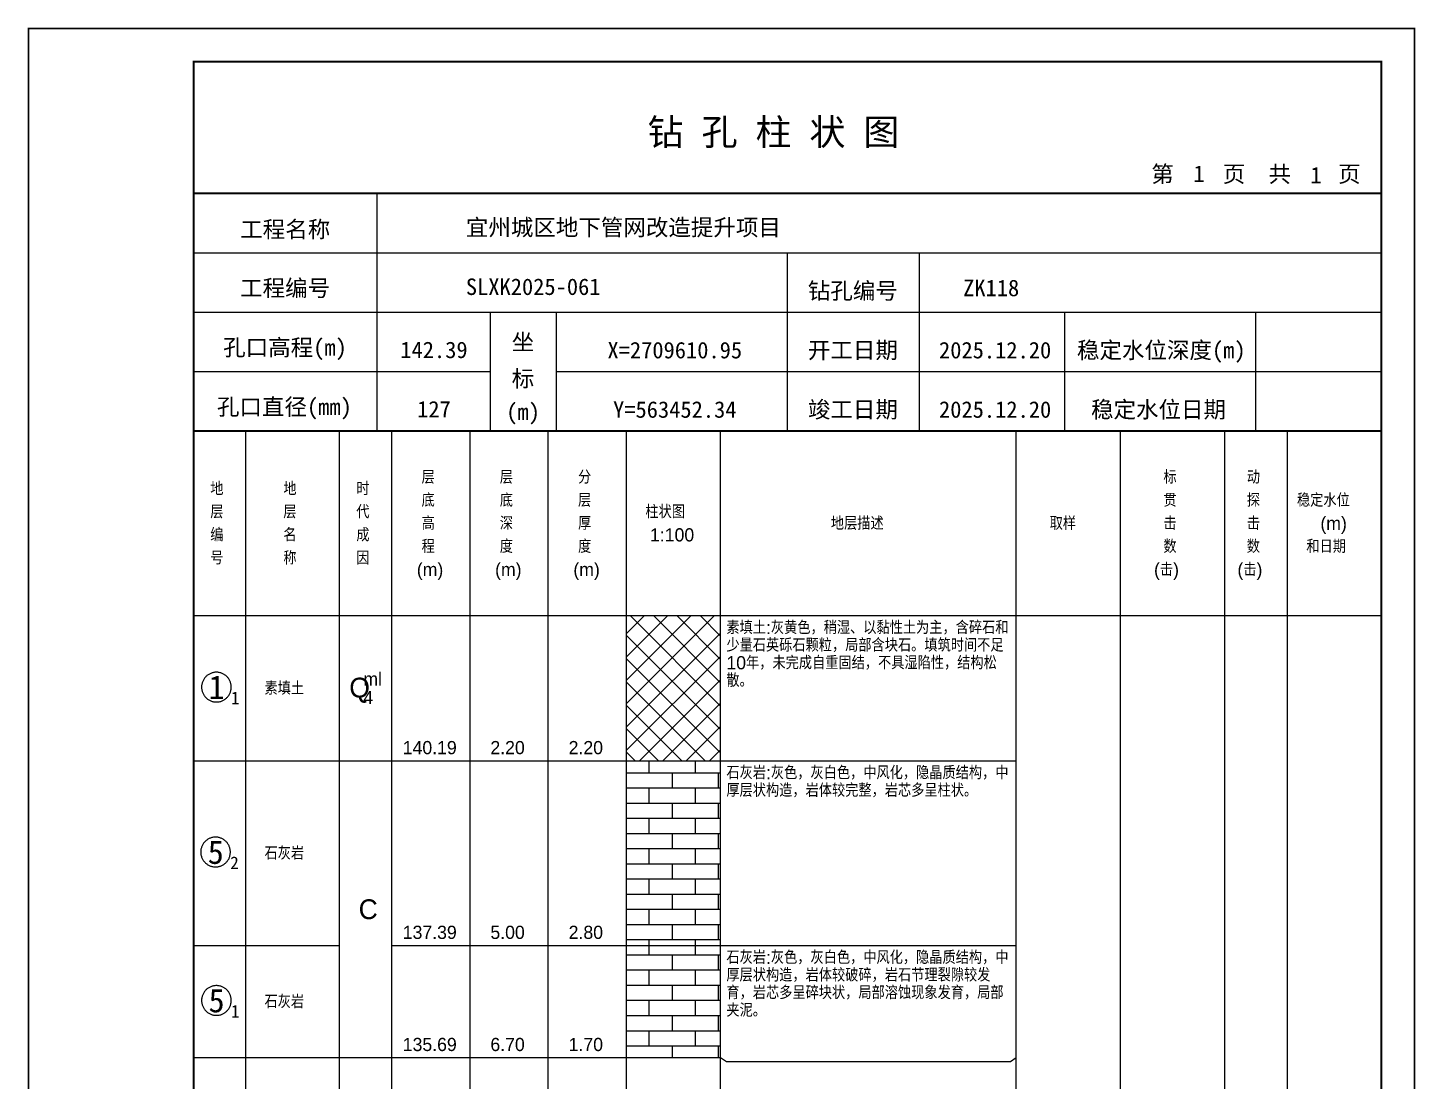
# Model space of a CAD drawing. Header units: millimetres. Extents: x 12489 to 89920, y 4630 to 4927.
# Drawn here: x 60669.3 to 60879.6, y 4767.1 to 4926.8 of the extents above; entities that cross this region are included whole.
import ezdxf
from ezdxf.enums import TextEntityAlignment as Align

# ---------------------------------------------------------------- set-up
doc = ezdxf.new("R2010")
doc.units = ezdxf.units.MM
doc.layers.add('ZZT_TC', color=7, linetype='Continuous')
doc.styles.add('成果图图块', font='', dxfattribs={"height": 2.5})
doc.styles.add('成果图模板', font='')
doc.styles.add('成果图模板标题', font='simhei.ttf')
doc.styles.add('成果图表体', font='Comfont.shx', dxfattribs={"height": 2, "bigfont": 'Hztxt12a.shx'})
doc.styles.get('成果图图块').set_extended_font_data('FangSong_GB2312')
doc.styles.get('成果图模板').set_extended_font_data('FangSong_GB2312')
pattern_1 = [(0, (0, 0), (0, 2.3), []), (90, (0, 0), (-3.5, 2.3), [2.3, -2.3])]

# ---------------------------------------------------------------- blocks, each defined once
blk = doc.blocks.new('DCBH-1-1-1440', base_point=(0.3, -0.11))
at = {"layer": 'ZZT_TC', "color": 7}
blk.add_polyline3d([(-0.19, 2.31, 0), (-0.3, 2.31, 0), (-0.41, 2.3, 0), (-0.52, 2.29, 0), (-0.63, 2.27, 0), (-0.73, 2.24, 0), (-0.84, 2.21, 0), (-0.95, 2.18, 0), (-1.05, 2.14, 0), (-1.15, 2.09, 0), (-1.25, 2.04, 0), (-1.35, 1.99, 0), (-1.44, 1.93, 0), (-1.53, 1.87, 0), (-1.62, 1.8, 0), (-1.7, 1.73, 0), (-1.78, 1.65, 0), (-1.86, 1.57, 0), (-1.93, 1.49, 0), (-2, 1.4, 0), (-2.06, 1.31, 0), (-2.12, 1.22, 0), (-2.17, 1.12, 0), (-2.22, 1.02, 0), (-2.27, 0.92, 0), (-2.31, 0.82, 0), (-2.34, 0.71, 0), (-2.37, 0.61, 0), (-2.4, 0.5, 0), (-2.41, 0.39, 0), (-2.43, 0.28, 0), (-2.44, 0.17, 0), (-2.44, 0.06, 0), (-2.44, -0.05, 0), (-2.43, -0.16, 0), (-2.41, -0.27, 0), (-2.4, -0.38, 0), (-2.37, -0.49, 0), (-2.34, -0.6, 0), (-2.31, -0.7, 0), (-2.27, -0.8, 0), (-2.22, -0.9, 0), (-2.17, -1, 0), (-2.12, -1.1, 0), (-2.06, -1.19, 0), (-2, -1.28, 0), (-1.93, -1.37, 0), (-1.86, -1.45, 0), (-1.78, -1.53, 0), (-1.7, -1.61, 0), (-1.62, -1.68, 0), (-1.53, -1.75, 0), (-1.44, -1.81, 0), (-1.35, -1.87, 0), (-1.25, -1.93, 0), (-1.15, -1.98, 0), (-1.05, -2.02, 0), (-0.95, -2.06, 0), (-0.84, -2.1, 0), (-0.73, -2.13, 0), (-0.63, -2.15, 0), (-0.52, -2.17, 0), (-0.41, -2.18, 0), (-0.3, -2.19, 0), (-0.19, -2.19, 0), (-0.08, -2.19, 0), (0.03, -2.18, 0), (0.14, -2.17, 0), (0.25, -2.15, 0), (0.36, -2.13, 0), (0.47, -2.1, 0), (0.57, -2.06, 0), (0.67, -2.02, 0), (0.77, -1.98, 0), (0.87, -1.93, 0), (0.97, -1.87, 0), (1.06, -1.81, 0), (1.15, -1.75, 0), (1.24, -1.68, 0), (1.32, -1.61, 0), (1.4, -1.53, 0), (1.48, -1.45, 0), (1.55, -1.37, 0), (1.62, -1.28, 0), (1.68, -1.19, 0), (1.74, -1.1, 0), (1.8, -1, 0), (1.85, -0.9, 0), (1.89, -0.8, 0), (1.93, -0.7, 0), (1.97, -0.6, 0), (2, -0.49, 0), (2.02, -0.38, 0), (2.04, -0.27, 0), (2.05, -0.16, 0), (2.06, -0.05, 0), (2.06, 0.06, 0), (2.06, 0.17, 0), (2.05, 0.28, 0), (2.04, 0.39, 0), (2.02, 0.5, 0), (2, 0.61, 0), (1.97, 0.71, 0), (1.93, 0.82, 0), (1.89, 0.92, 0), (1.85, 1.02, 0), (1.8, 1.12, 0), (1.74, 1.22, 0), (1.68, 1.31, 0), (1.62, 1.4, 0), (1.55, 1.49, 0), (1.48, 1.57, 0), (1.4, 1.65, 0), (1.32, 1.73, 0), (1.24, 1.8, 0), (1.15, 1.87, 0), (1.06, 1.93, 0), (0.97, 1.99, 0), (0.87, 2.04, 0), (0.77, 2.09, 0), (0.67, 2.14, 0), (0.57, 2.18, 0), (0.47, 2.21, 0), (0.36, 2.24, 0), (0.25, 2.27, 0), (0.14, 2.29, 0), (0.03, 2.3, 0), (-0.08, 2.31, 0), (-0.19, 2.31, 0)], dxfattribs=at)
at = {"style": '成果图图块'}
blk.add_text('1', height=3.57, dxfattribs=at).set_placement((-0.16, -1.74), align=Align.CENTER)
blk.add_text('1', height=1.91, dxfattribs=at).set_placement((2.03, -2.53))
blk = doc.blocks.new('DCBH-1-1-1441', base_point=(0.43, -0.11))
at = {"layer": 'ZZT_TC', "color": 7}
blk.add_polyline3d([(-0.19, 2.31, 0), (-0.3, 2.31, 0), (-0.41, 2.3, 0), (-0.52, 2.29, 0), (-0.63, 2.27, 0), (-0.73, 2.24, 0), (-0.84, 2.21, 0), (-0.95, 2.18, 0), (-1.05, 2.14, 0), (-1.15, 2.09, 0), (-1.25, 2.04, 0), (-1.35, 1.99, 0), (-1.44, 1.93, 0), (-1.53, 1.87, 0), (-1.62, 1.8, 0), (-1.7, 1.73, 0), (-1.78, 1.65, 0), (-1.86, 1.57, 0), (-1.93, 1.49, 0), (-2, 1.4, 0), (-2.06, 1.31, 0), (-2.12, 1.22, 0), (-2.17, 1.12, 0), (-2.22, 1.02, 0), (-2.27, 0.92, 0), (-2.31, 0.82, 0), (-2.34, 0.71, 0), (-2.37, 0.61, 0), (-2.4, 0.5, 0), (-2.41, 0.39, 0), (-2.43, 0.28, 0), (-2.44, 0.17, 0), (-2.44, 0.06, 0), (-2.44, -0.05, 0), (-2.43, -0.16, 0), (-2.41, -0.27, 0), (-2.4, -0.38, 0), (-2.37, -0.49, 0), (-2.34, -0.6, 0), (-2.31, -0.7, 0), (-2.27, -0.8, 0), (-2.22, -0.9, 0), (-2.17, -1, 0), (-2.12, -1.1, 0), (-2.06, -1.19, 0), (-2, -1.28, 0), (-1.93, -1.37, 0), (-1.86, -1.45, 0), (-1.78, -1.53, 0), (-1.7, -1.61, 0), (-1.62, -1.68, 0), (-1.53, -1.75, 0), (-1.44, -1.81, 0), (-1.35, -1.87, 0), (-1.25, -1.93, 0), (-1.15, -1.98, 0), (-1.05, -2.02, 0), (-0.95, -2.06, 0), (-0.84, -2.1, 0), (-0.73, -2.13, 0), (-0.63, -2.15, 0), (-0.52, -2.17, 0), (-0.41, -2.18, 0), (-0.3, -2.19, 0), (-0.19, -2.19, 0), (-0.08, -2.19, 0), (0.03, -2.18, 0), (0.14, -2.17, 0), (0.25, -2.15, 0), (0.36, -2.13, 0), (0.47, -2.1, 0), (0.57, -2.06, 0), (0.67, -2.02, 0), (0.77, -1.98, 0), (0.87, -1.93, 0), (0.97, -1.87, 0), (1.06, -1.81, 0), (1.15, -1.75, 0), (1.24, -1.68, 0), (1.32, -1.61, 0), (1.4, -1.53, 0), (1.48, -1.45, 0), (1.55, -1.37, 0), (1.62, -1.28, 0), (1.68, -1.19, 0), (1.74, -1.1, 0), (1.8, -1, 0), (1.85, -0.9, 0), (1.89, -0.8, 0), (1.93, -0.7, 0), (1.97, -0.6, 0), (2, -0.49, 0), (2.02, -0.38, 0), (2.04, -0.27, 0), (2.05, -0.16, 0), (2.06, -0.05, 0), (2.06, 0.06, 0), (2.06, 0.17, 0), (2.05, 0.28, 0), (2.04, 0.39, 0), (2.02, 0.5, 0), (2, 0.61, 0), (1.97, 0.71, 0), (1.93, 0.82, 0), (1.89, 0.92, 0), (1.85, 1.02, 0), (1.8, 1.12, 0), (1.74, 1.22, 0), (1.68, 1.31, 0), (1.62, 1.4, 0), (1.55, 1.49, 0), (1.48, 1.57, 0), (1.4, 1.65, 0), (1.32, 1.73, 0), (1.24, 1.8, 0), (1.15, 1.87, 0), (1.06, 1.93, 0), (0.97, 1.99, 0), (0.87, 2.04, 0), (0.77, 2.09, 0), (0.67, 2.14, 0), (0.57, 2.18, 0), (0.47, 2.21, 0), (0.36, 2.24, 0), (0.25, 2.27, 0), (0.14, 2.29, 0), (0.03, 2.3, 0), (-0.08, 2.31, 0), (-0.19, 2.31, 0)], dxfattribs=at)
at = {"style": '成果图图块'}
blk.add_text('5', height=3.57, dxfattribs=at).set_placement((-0.16, -1.74), align=Align.CENTER)
blk.add_text('2', height=1.91, dxfattribs=at).set_placement((2.03, -2.53))
blk = doc.blocks.new('DCBH-1-1-1442', base_point=(0.3, -0.11))
at = {"layer": 'ZZT_TC', "color": 7}
blk.add_polyline3d([(-0.19, 2.31, 0), (-0.3, 2.31, 0), (-0.41, 2.3, 0), (-0.52, 2.29, 0), (-0.63, 2.27, 0), (-0.73, 2.24, 0), (-0.84, 2.21, 0), (-0.95, 2.18, 0), (-1.05, 2.14, 0), (-1.15, 2.09, 0), (-1.25, 2.04, 0), (-1.35, 1.99, 0), (-1.44, 1.93, 0), (-1.53, 1.87, 0), (-1.62, 1.8, 0), (-1.7, 1.73, 0), (-1.78, 1.65, 0), (-1.86, 1.57, 0), (-1.93, 1.49, 0), (-2, 1.4, 0), (-2.06, 1.31, 0), (-2.12, 1.22, 0), (-2.17, 1.12, 0), (-2.22, 1.02, 0), (-2.27, 0.92, 0), (-2.31, 0.82, 0), (-2.34, 0.71, 0), (-2.37, 0.61, 0), (-2.4, 0.5, 0), (-2.41, 0.39, 0), (-2.43, 0.28, 0), (-2.44, 0.17, 0), (-2.44, 0.06, 0), (-2.44, -0.05, 0), (-2.43, -0.16, 0), (-2.41, -0.27, 0), (-2.4, -0.38, 0), (-2.37, -0.49, 0), (-2.34, -0.6, 0), (-2.31, -0.7, 0), (-2.27, -0.8, 0), (-2.22, -0.9, 0), (-2.17, -1, 0), (-2.12, -1.1, 0), (-2.06, -1.19, 0), (-2, -1.28, 0), (-1.93, -1.37, 0), (-1.86, -1.45, 0), (-1.78, -1.53, 0), (-1.7, -1.61, 0), (-1.62, -1.68, 0), (-1.53, -1.75, 0), (-1.44, -1.81, 0), (-1.35, -1.87, 0), (-1.25, -1.93, 0), (-1.15, -1.98, 0), (-1.05, -2.02, 0), (-0.95, -2.06, 0), (-0.84, -2.1, 0), (-0.73, -2.13, 0), (-0.63, -2.15, 0), (-0.52, -2.17, 0), (-0.41, -2.18, 0), (-0.3, -2.19, 0), (-0.19, -2.19, 0), (-0.08, -2.19, 0), (0.03, -2.18, 0), (0.14, -2.17, 0), (0.25, -2.15, 0), (0.36, -2.13, 0), (0.47, -2.1, 0), (0.57, -2.06, 0), (0.67, -2.02, 0), (0.77, -1.98, 0), (0.87, -1.93, 0), (0.97, -1.87, 0), (1.06, -1.81, 0), (1.15, -1.75, 0), (1.24, -1.68, 0), (1.32, -1.61, 0), (1.4, -1.53, 0), (1.48, -1.45, 0), (1.55, -1.37, 0), (1.62, -1.28, 0), (1.68, -1.19, 0), (1.74, -1.1, 0), (1.8, -1, 0), (1.85, -0.9, 0), (1.89, -0.8, 0), (1.93, -0.7, 0), (1.97, -0.6, 0), (2, -0.49, 0), (2.02, -0.38, 0), (2.04, -0.27, 0), (2.05, -0.16, 0), (2.06, -0.05, 0), (2.06, 0.06, 0), (2.06, 0.17, 0), (2.05, 0.28, 0), (2.04, 0.39, 0), (2.02, 0.5, 0), (2, 0.61, 0), (1.97, 0.71, 0), (1.93, 0.82, 0), (1.89, 0.92, 0), (1.85, 1.02, 0), (1.8, 1.12, 0), (1.74, 1.22, 0), (1.68, 1.31, 0), (1.62, 1.4, 0), (1.55, 1.49, 0), (1.48, 1.57, 0), (1.4, 1.65, 0), (1.32, 1.73, 0), (1.24, 1.8, 0), (1.15, 1.87, 0), (1.06, 1.93, 0), (0.97, 1.99, 0), (0.87, 2.04, 0), (0.77, 2.09, 0), (0.67, 2.14, 0), (0.57, 2.18, 0), (0.47, 2.21, 0), (0.36, 2.24, 0), (0.25, 2.27, 0), (0.14, 2.29, 0), (0.03, 2.3, 0), (-0.08, 2.31, 0), (-0.19, 2.31, 0)], dxfattribs=at)
at = {"style": '成果图图块'}
blk.add_text('5', height=3.57, dxfattribs=at).set_placement((-0.16, -1.74), align=Align.CENTER)
blk.add_text('1', height=1.91, dxfattribs=at).set_placement((2.03, -2.53))
blk = doc.blocks.new('钻孔柱状图路桥昇龙制图梁世成校核莫家里.dwg220', base_point=(25, 236))
for p, q in [((52.82, 236), (52.82, 272)), ((25, 263), (205, 263)), ((115, 236), (115, 263)), ((135, 236), (135, 263)), ((25, 254), (205, 254)), ((70, 236), (70, 254)), ((80, 236), (80, 254)), ((157, 236), (157, 254)), ((185.95, 236), (185.95, 254)), ((25, 245), (70, 245)), ((80, 245), (205, 245))]:
    blk.add_line(p, q)
for points, const_width in [([(0, 0), (210, 0), (210, 297), (0, 297)], 0.25), ([(25, 5), (205, 5), (205, 292), (25, 292)], 0.3)]:
    blk.add_lwpolyline(points, close=True, dxfattribs=dict(const_width=const_width))
at = {"const_width": 0.3}
for points in [[(25, 272), (205, 272)], [(25, 236), (205, 236)]]:
    blk.add_lwpolyline(points, dxfattribs=at)
for s, height, style, p in [('钻 孔 柱 状 图', 4, '成果图模板标题', (93.8, 279.31)), ('第', 2.5, '成果图模板', (170.12, 273.7)), ('页', 2.5, '成果图模板', (180.96, 273.7)), ('共', 2.5, '成果图模板', (187.88, 273.7)), ('页', 2.5, '成果图模板', (198.44, 273.7)), ('工程名称', 2.5, '成果图模板', (32.07, 265.32)), ('宜州城区地下管网改造提升项目', 2.5, '成果图模板', (66.26, 265.61)), ('工程编号', 2.5, '成果图模板', (32.05, 256.41)), ('SLXK2025-061', 2.5, '成果图模板', (66.26, 256.61)), ('钻孔编号', 2.5, '成果图模板', (118.08, 256)), ('ZK118', 2.5, '成果图模板', (141.61, 256.43)), ('孔口高程(m)', 2.5, '成果图模板', (29.48, 247.41)), ('坐', 2.5, '成果图模板', (73.21, 248.24)), ('开工日期', 2.5, '成果图模板', (118.08, 247)), ('稳定水位深度(m)', 2.5, '成果图模板', (158.86, 247)), ('标', 2.5, '成果图模板', (73.21, 242.7)), ('孔口直径(mm)', 2.5, '成果图模板', (28.54, 238.41)), ('(m) ', 2.5, '成果图模板', (72.38, 237.65)), ('竣工日期', 2.5, '成果图模板', (118.08, 238)), ('稳定水位日期', 2.5, '成果图模板', (160.99, 238))]:
    blk.add_text(s, height=height, dxfattribs=dict(style=style)).set_placement(p)
at = {"style": '成果图模板'}
for s, p in [('1', (177.35, 273.74)), ('1', (195.08, 273.53)), ('142.39', (61.43, 247.04)), ('X=2709610.95', (97.92, 247)), ('2025.12.20', (146.46, 247)), ('127', (61.43, 238.04)), ('Y=563452.34', (97.92, 238)), ('2025.12.20', (146.46, 238))]:
    blk.add_text(s, height=2.5, dxfattribs=at).set_placement(p, align=Align.CENTER)

msp = doc.modelspace()

# ---------------------------------------------------------------- hatches: boundary and pattern name
at = {"linetype": 'Continuous'}
h = msp.add_hatch(dxfattribs=at)
h.set_pattern_fill('GKSTT', scale=0.5, style=0, pattern_type=2)
h.set_pattern_definition([(45, (0, 0), (-1.76776695, 1.76776695), []), (135, (0, 0), (-1.76776695, -1.76776695), [])])
h.paths.add_polyline_path([(60760.06, 4815.71), (60774.29, 4815.71), (60774.29, 4837.71), (60760.06, 4837.71)])
h = msp.add_hatch(dxfattribs=at)
h.set_pattern_fill('GKSHY', scale=0.5, style=0, pattern_type=2)
h.set_pattern_definition(pattern_1)
h.paths.add_polyline_path([(60760.06, 4787.71), (60774.29, 4787.71), (60774.29, 4815.71), (60760.06, 4815.71)])
h = msp.add_hatch(dxfattribs=at)
h.set_pattern_fill('GKSHY', scale=0.5, style=0, pattern_type=2)
h.set_pattern_definition(pattern_1)
h.paths.add_polyline_path([(60760.06, 4770.71), (60774.29, 4770.71), (60774.29, 4787.71), (60760.06, 4787.71)])

# ---------------------------------------------------------------- linework, layer by layer
at = {"color": 0}
for p, q in [((60694.45, 4837.71), (60702.35, 4837.71)), ((60694.45, 4815.71), (60694.45, 4837.71)), ((60702.35, 4815.71), (60702.35, 4837.71)), ((60694.45, 4815.71), (60702.35, 4815.71)), ((60694.45, 4815.71), (60702.35, 4815.71)), ((60694.45, 4787.71), (60694.45, 4815.71)), ((60702.35, 4787.71), (60702.35, 4815.71)), ((60694.45, 4787.71), (60702.35, 4787.71)), ((60694.45, 4787.71), (60702.35, 4787.71)), ((60694.45, 4770.71), (60694.45, 4787.71)), ((60702.35, 4770.71), (60702.35, 4787.71)), ((60694.45, 4770.71), (60702.35, 4770.71))]:
    msp.add_line(p, q, dxfattribs=at)
for points in [[(60694.45, 4865.71), (60702.35, 4865.71)], [(60694.45, 4837.71), (60694.45, 4865.71)], [(60702.35, 4837.71), (60702.35, 4865.71)], [(60702.35, 4865.71), (60716.58, 4865.71)], [(60702.35, 4837.71), (60702.35, 4865.71)], [(60716.58, 4837.71), (60716.58, 4865.71)], [(60716.58, 4865.71), (60724.49, 4865.71)], [(60716.58, 4837.71), (60716.58, 4865.71)], [(60724.49, 4837.71), (60724.49, 4865.71)], [(60724.49, 4865.71), (60736.35, 4865.71)], [(60724.49, 4837.71), (60724.49, 4865.71)], [(60736.35, 4837.71), (60736.35, 4865.71)], [(60736.35, 4865.71), (60748.2, 4865.71)], [(60736.35, 4837.71), (60736.35, 4865.71)], [(60748.2, 4837.71), (60748.2, 4865.71)], [(60748.2, 4865.71), (60760.06, 4865.71)], [(60748.2, 4837.71), (60748.2, 4865.71)], [(60760.06, 4837.71), (60760.06, 4865.71)], [(60760.06, 4865.71), (60774.29, 4865.71)], [(60760.06, 4837.71), (60760.06, 4865.71)], [(60774.29, 4837.71), (60774.29, 4865.71)], [(60774.29, 4865.71), (60819.11, 4865.71)], [(60774.29, 4837.71), (60774.29, 4865.71)], [(60819.11, 4837.71), (60819.11, 4865.71)], [(60819.11, 4865.71), (60834.92, 4865.71)], [(60819.11, 4837.71), (60819.11, 4865.71)], [(60834.92, 4837.71), (60834.92, 4865.71)], [(60834.92, 4865.71), (60850.73, 4865.71)], [(60834.92, 4837.71), (60834.92, 4865.71)], [(60850.73, 4837.71), (60850.73, 4865.71)], [(60850.73, 4865.71), (60860.22, 4865.71)], [(60850.73, 4837.71), (60850.73, 4865.71)], [(60860.22, 4837.71), (60860.22, 4865.71)], [(60860.22, 4865.71), (60874.45, 4865.71)], [(60860.22, 4837.71), (60860.22, 4865.71)], [(60874.45, 4837.71), (60874.45, 4865.71)], [(60694.45, 4837.71), (60702.35, 4837.71)], [(60694.45, 4643.71), (60694.45, 4837.71)], [(60694.45, 4837.71), (60702.35, 4837.71)], [(60702.35, 4643.71), (60702.35, 4837.71)], [(60702.35, 4837.71), (60716.58, 4837.71)], [(60702.35, 4643.71), (60702.35, 4837.71)], [(60702.35, 4837.71), (60716.58, 4837.71)], [(60702.35, 4837.71), (60716.58, 4837.71)], [(60702.35, 4815.71), (60702.35, 4837.71)], [(60716.58, 4643.71), (60716.58, 4837.71)], [(60716.58, 4815.71), (60716.58, 4837.71)], [(60716.58, 4837.71), (60724.49, 4837.71)], [(60716.58, 4643.71), (60716.58, 4837.71)], [(60716.58, 4837.71), (60724.49, 4837.71)], [(60716.58, 4837.71), (60724.49, 4837.71)], [(60716.58, 4815.71), (60716.58, 4837.71)], [(60724.49, 4643.71), (60724.49, 4837.71)], [(60724.49, 4815.71), (60724.49, 4837.71)], [(60724.49, 4837.71), (60736.35, 4837.71)], [(60724.49, 4643.71), (60724.49, 4837.71)], [(60724.49, 4837.71), (60736.35, 4837.71)], [(60724.49, 4837.71), (60736.35, 4837.71)], [(60724.49, 4815.71), (60724.49, 4837.71)], [(60736.35, 4643.71), (60736.35, 4837.71)], [(60736.35, 4815.71), (60736.35, 4837.71)], [(60736.35, 4837.71), (60748.2, 4837.71)], [(60736.35, 4643.71), (60736.35, 4837.71)], [(60736.35, 4837.71), (60748.2, 4837.71)], [(60736.35, 4837.71), (60748.2, 4837.71)], [(60736.35, 4815.71), (60736.35, 4837.71)], [(60748.2, 4643.71), (60748.2, 4837.71)], [(60748.2, 4815.71), (60748.2, 4837.71)], [(60748.2, 4837.71), (60760.06, 4837.71)], [(60748.2, 4643.71), (60748.2, 4837.71)], [(60748.2, 4837.71), (60760.06, 4837.71)], [(60748.2, 4837.71), (60760.06, 4837.71)], [(60748.2, 4815.71), (60748.2, 4837.71)], [(60760.06, 4643.71), (60760.06, 4837.71)], [(60760.06, 4815.71), (60760.06, 4837.71)], [(60760.06, 4837.71), (60774.29, 4837.71)], [(60760.06, 4643.71), (60760.06, 4837.71)], [(60760.06, 4837.71), (60774.29, 4837.71)], [(60774.29, 4643.71), (60774.29, 4837.71)], [(60774.29, 4837.71), (60819.11, 4837.71)], [(60774.29, 4643.71), (60774.29, 4837.71)], [(60774.29, 4837.71), (60819.11, 4837.71)], [(60774.29, 4837.71), (60819.11, 4837.71)], [(60774.29, 4815.71), (60774.29, 4837.71)], [(60819.11, 4643.71), (60819.11, 4837.71)], [(60819.11, 4815.71), (60819.11, 4837.71)], [(60819.11, 4837.71), (60834.92, 4837.71)], [(60819.11, 4643.71), (60819.11, 4837.71)], [(60819.11, 4837.71), (60834.92, 4837.71)], [(60834.92, 4643.71), (60834.92, 4837.71)], [(60834.92, 4837.71), (60850.73, 4837.71)], [(60834.92, 4643.71), (60834.92, 4837.71)], [(60834.92, 4837.71), (60850.73, 4837.71)], [(60850.73, 4643.71), (60850.73, 4837.71)], [(60850.73, 4837.71), (60860.22, 4837.71)], [(60850.73, 4643.71), (60850.73, 4837.71)], [(60850.73, 4837.71), (60860.22, 4837.71)], [(60860.22, 4643.71), (60860.22, 4837.71)], [(60860.22, 4837.71), (60874.45, 4837.71)], [(60860.22, 4643.71), (60860.22, 4837.71)], [(60860.22, 4837.71), (60874.45, 4837.71)], [(60874.45, 4643.71), (60874.45, 4837.71)], [(60702.35, 4815.71), (60716.58, 4815.71)], [(60702.35, 4815.71), (60716.58, 4815.71)], [(60702.35, 4787.71), (60702.35, 4815.71)], [(60716.58, 4787.71), (60716.58, 4815.71)], [(60716.58, 4815.71), (60724.49, 4815.71)], [(60716.58, 4815.71), (60724.49, 4815.71)], [(60716.58, 4770.71), (60716.58, 4815.71)], [(60724.49, 4770.71), (60724.49, 4815.71)], [(60724.49, 4815.71), (60736.35, 4815.71)], [(60724.49, 4815.71), (60736.35, 4815.71)], [(60724.49, 4787.71), (60724.49, 4815.71)], [(60736.35, 4787.71), (60736.35, 4815.71)], [(60736.35, 4815.71), (60748.2, 4815.71)], [(60736.35, 4815.71), (60748.2, 4815.71)], [(60736.35, 4787.71), (60736.35, 4815.71)], [(60748.2, 4787.71), (60748.2, 4815.71)], [(60748.2, 4815.71), (60760.06, 4815.71)], [(60748.2, 4815.71), (60760.06, 4815.71)], [(60748.2, 4787.71), (60748.2, 4815.71)], [(60760.06, 4787.71), (60760.06, 4815.71)], [(60774.29, 4815.71), (60819.11, 4815.71)], [(60774.29, 4815.71), (60819.11, 4815.71)], [(60774.29, 4787.71), (60774.29, 4815.71)], [(60819.11, 4787.71), (60819.11, 4815.71)], [(60702.35, 4787.71), (60716.58, 4787.71)], [(60702.35, 4787.71), (60716.58, 4787.71)], [(60702.35, 4770.71), (60702.35, 4787.71)], [(60716.58, 4770.71), (60716.58, 4787.71)], [(60724.49, 4787.71), (60736.35, 4787.71)], [(60724.49, 4787.71), (60736.35, 4787.71)], [(60724.49, 4770.71), (60724.49, 4787.71)], [(60736.35, 4770.71), (60736.35, 4787.71)], [(60736.35, 4787.71), (60748.2, 4787.71)], [(60736.35, 4787.71), (60748.2, 4787.71)], [(60736.35, 4770.71), (60736.35, 4787.71)], [(60748.2, 4770.71), (60748.2, 4787.71)], [(60748.2, 4787.71), (60760.06, 4787.71)], [(60748.2, 4787.71), (60760.06, 4787.71)], [(60748.2, 4770.71), (60748.2, 4787.71)], [(60760.06, 4770.71), (60760.06, 4787.71)], [(60774.29, 4787.71), (60819.11, 4787.71)], [(60774.29, 4770.71), (60774.29, 4787.71)], [(60819.11, 4770.71), (60819.11, 4787.71)], [(60702.35, 4770.71), (60716.58, 4770.71)], [(60716.58, 4770.71), (60724.49, 4770.71)], [(60724.49, 4770.71), (60736.35, 4770.71)], [(60736.35, 4770.71), (60748.2, 4770.71)], [(60748.2, 4770.71), (60760.06, 4770.71)], [(60774.29, 4770.71), (60775.19, 4770.11)], [(60818.22, 4770.11), (60819.11, 4770.71)], [(60775.19, 4770.11), (60818.22, 4770.11)]]:
    msp.add_lwpolyline(points, dxfattribs=at)
at = {"color": 7, "flags": 128}
for points in [[(60760.06, 4815.71), (60774.29, 4815.71)], [(60760.06, 4787.71), (60774.29, 4787.71)], [(60760.06, 4770.71), (60774.29, 4770.71)]]:
    msp.add_lwpolyline(points, dxfattribs=at)

# ---------------------------------------------------------------- block references
for name, p in [('钻孔柱状图路桥昇龙制图梁世成校核莫家里.dwg220', (60694.45, 4865.71)), ('DCBH-1-1-1440', (60698.4, 4826.71)), ('DCBH-1-1-1441', (60698.4, 4801.71)), ('DCBH-1-1-1442', (60698.4, 4779.21))]:
    msp.add_blockref(name, p)

# ---------------------------------------------------------------- texts
at = {"color": 0, "style": '成果图表体'}
for s, height, p in [('层', 2, (60729, 4857.71)), ('层', 2, (60740.85, 4857.71)), ('分', 2, (60752.71, 4857.71)), ('标', 2, (60841.41, 4857.71)), ('动', 2, (60854.05, 4857.71)), ('地', 2, (60696.98, 4855.96)), ('地', 2, (60708.05, 4855.96)), ('时', 2, (60719.11, 4855.96)), ('底', 2, (60729, 4854.21)), ('底', 2, (60740.85, 4854.21)), ('层', 2, (60752.71, 4854.21)), ('贯', 2, (60841.41, 4854.21)), ('探', 2, (60854.05, 4854.21)), ('稳定水位', 2, (60861.65, 4854.21)), ('层', 2, (60696.98, 4852.46)), ('层', 2, (60708.05, 4852.46)), ('代', 2, (60719.11, 4852.46)), ('高', 2, (60729, 4850.71)), ('深', 2, (60740.85, 4850.71)), ('厚', 2, (60752.71, 4850.71)), ('柱状图', 2, (60762.91, 4852.46)), ('地层描述', 2, (60791.02, 4850.71)), ('取样', 2, (60824.18, 4850.71)), ('击', 2, (60841.41, 4850.71)), ('击', 2, (60854.05, 4850.71)), ('(m)', 2, (60865.2, 4850.71)), ('编', 2, (60696.98, 4848.96)), ('名', 2, (60708.05, 4848.96)), ('成', 2, (60719.11, 4848.96)), ('1:100', 2, (60763.62, 4848.96)), ('程', 2, (60729, 4847.21)), ('度', 2, (60740.85, 4847.21)), ('度', 2, (60752.71, 4847.21)), ('数', 2, (60841.41, 4847.21)), ('数', 2, (60854.05, 4847.21)), ('和日期', 2, (60863.07, 4847.21)), ('号', 2, (60696.98, 4845.46)), ('称', 2, (60708.05, 4845.46)), ('因', 2, (60719.11, 4845.46)), ('(m)', 2, (60728.28, 4843.71)), ('(m)', 2, (60740.14, 4843.71)), ('(m)', 2, (60752, 4843.71)), ('(击)', 2, (60839.99, 4843.71)), ('(击)', 2, (60852.63, 4843.71)), ('素填土', 2, (60705.2, 4825.71)), ('Q', 3, (60718.05, 4825.31)), ('ml', 2, (60720.18, 4827.11)), ('4', 2, (60720.18, 4824.31)), ('140.19', 2, (60726.15, 4816.71)), ('2.20', 2, (60739.43, 4816.71)), ('2.20', 2, (60751.29, 4816.71)), ('石灰岩', 2, (60705.2, 4800.71)), ('C', 3, (60719.47, 4791.71)), ('137.39', 2, (60726.15, 4788.71)), ('5.00', 2, (60739.43, 4788.71)), ('2.80', 2, (60751.29, 4788.71)), ('石灰岩', 2, (60705.2, 4778.21)), ('135.69', 2, (60726.15, 4771.71)), ('6.70', 2, (60739.43, 4771.71)), ('1.70', 2, (60751.29, 4771.71))]:
    msp.add_text(s, height=height, dxfattribs=at).set_placement(p)
at = {"color": 0, "char_height": 2, "width": 43.0292, "attachment_point": 1, "line_spacing_factor": 0.8, "style": '成果图表体'}
for s, insert in [('素填土:灰黄色，稍湿、以黏性土为主，含碎石和少量石英砾石颗粒，局部含块石。填筑时间不足10年，未完成自重固结，不具湿陷性，结构松散。', (60775.19, 4836.91)), ('石灰岩:灰色，灰白色，中风化，隐晶质结构，中厚层状构造，岩体较完整，岩芯多呈柱状。', (60775.19, 4814.91)), ('石灰岩:灰色，灰白色，中风化，隐晶质结构，中厚层状构造，岩体较破碎，岩石节理裂隙较发育，岩芯多呈碎块状，局部溶蚀现象发育，局部夹泥。', (60775.19, 4786.91))]:
    msp.add_mtext(s, dxfattribs=dict(at, insert=insert))

doc.saveas('drawing.dxf')
